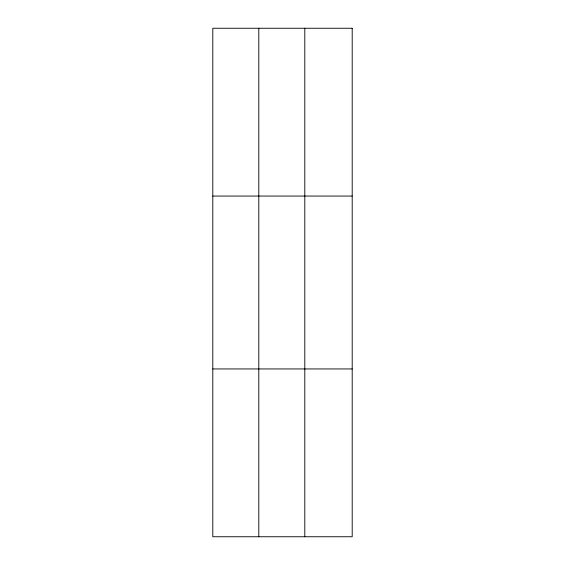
<?xml version="1.0" encoding="UTF-8"?>
<svg xmlns="http://www.w3.org/2000/svg" width="565" height="565" viewBox="0 0 565 565"><rect width="100%" height="100%" fill="white"/><g stroke="black" fill="none" stroke-linecap="round" stroke-linejoin="round"><path stroke-width="0.85" d="M258.805 28.25L258.805 536.75M304.803 28.25L304.803 536.75M212.8 196.055L352.2 196.055M212.8 368.945L352.2 368.945M352.2 28.25L212.8 28.25L212.8 536.75L352.2 536.75L352.2 28.25"/></g></svg>
